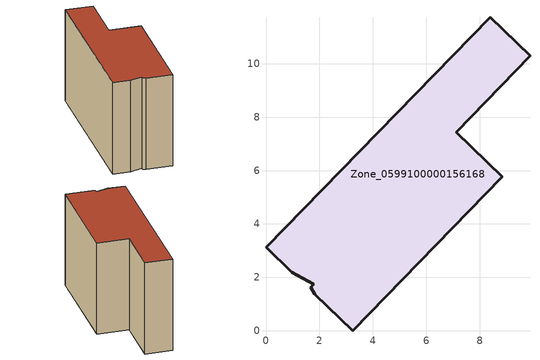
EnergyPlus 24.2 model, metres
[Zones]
Zone_0599100000156168
 floor ground (C_G): 1.82,1.37 1.68,1.62 1.79,1.74 0.97,2.2 0,3.13 8.39,11.74 9.88,10.29 7.12,7.43 8.84,5.76 3.24,0 z0
 wall outside (C_F): 3.24,0 8.84,5.76 7.12,7.43 9.88,10.29 8.39,11.74 0,3.13 0.97,2.2 1.79,1.74 1.68,1.62 1.82,1.37 3.24,0 z0:7.32
 roof outside (C_R): 1.82,1.37 3.24,0 8.84,5.76 7.12,7.43 9.88,10.29 8.39,11.74 0,3.13 0.97,2.2 1.79,1.74 1.68,1.62 z7.32
[BUILDING]
Pand.0599100000156168: North Axis=0; Terrain=City; Loads Convergence Tolerance Value=0.04; Temperature Convergence Tolerance Value=0.4; Solar Distribution=FullExterior; Maximum Number of Warmup Days=25; Minimum Number of Warmup Days=1
[Site:Location]
Rotterdam.The.Hague.AP_ZH_NLD Design_Conditions: Latitude=51.96; Longitude=4.45; Time Zone=1; Elevation=-4.5
[SITE:GROUNDTEMPERATURE:BUILDINGSURFACE]
18, 18, 18, 18, 18, 18, 18, 18, 18, 18, 18, 18
[MATERIAL] Thermal Absorptance=0.9; Solar Absorptance=0.7; Visible Absorptance=0.7
Name | Roughness | Thickness | Conductivity | Density | Specific Heat
G.TI.1946 | MediumSmooth | 0.15 | 1 | 540 | 1210
F.TI.1946 | Rough | 0.3 | 0.857143 | 1920 | 840
R.TI.1946 | MediumRough | 0.2 | 0.1 | 1500 | 1000
[CONSTRUCTION]
C_G: G.TI.1946
C_F: F.TI.1946
C_R: R.TI.1946
[ZONE]
Zone_0599100000156168: Type=1; Multiplier=1; Ceiling Height=Autocalculate; Volume=Autocalculate; Floor Area=autocalculate; Part of Total Floor Area=Yes
[ZONEINFILTRATION:DESIGNFLOWRATE]
Infil_Zone_0599100000156168: Zone or ZoneList or Space or SpaceList=Zone_0599100000156168; Schedule=AlwaysOn; Design Flow Rate Calculation Method=Flow/Area; Flow Rate per Floor Area=0.003; Constant Term Coefficient=1; Temperature Term Coefficient=0; Velocity Term Coefficient=0; Velocity Squared Term Coefficient=0
[HVACTEMPLATE:ZONE:IDEALLOADSAIRSYSTEM]
Zone_0599100000156168: Maximum Heating Supply Air Temperature=50; Minimum Cooling Supply Air Temperature=13; Maximum Heating Supply Air Humidity Ratio=0.0156; Minimum Cooling Supply Air Humidity Ratio=0.0077; Heating Limit=NoLimit; Cooling Limit=NoLimit; Dehumidification Control Type=ConstantSensibleHeatRatio; Cooling Sensible Heat Ratio=0.7; Dehumidification Setpoint=60; Humidification Control Type=None; Humidification Setpoint=30; Outdoor Air Method=None; Outdoor Air Flow Rate per Person=0.00944; Outdoor Air Flow Rate per Zone Floor Area=0; Outdoor Air Flow Rate per Zone=0; Demand Controlled Ventilation Type=None; Outdoor Air Economizer Type=NoEconomizer; Heat Recovery Type=None; Sensible Heat Recovery Effectiveness=0.7; Latent Heat Recovery Effectiveness=0.65
[ZONECONTROL:THERMOSTAT]
ThermostatControl_Zone_0599100000156168: Zone or ZoneList=Zone_0599100000156168; Control Type Schedule=DualSetpointControlType; Control 1=Thermostat_Zone_0599100000156168; Temperature Difference Between Cutout And Setpoint=0
[THERMOSTATSETPOINT:DUALSETPOINT]
Thermostat_Zone_0599100000156168: Heating Setpoint Temperature Schedule=HeatingSetpoint_Zone_0599100000156168; Cooling Setpoint Temperature Schedule=CoolingSetpoint_Zone_0599100000156168
[SCHEDULE:COMPACT]
HeatingSetpoint_Zone_0599100000156168: Through: 12/31, For: AllDays, Until: 24:00, 21
CoolingSetpoint_Zone_0599100000156168: Through: 12/31, For: AllDays, Until: 24:00, 24
DualSetpointControlType: Through: 12/31, For: AllDays, Until: 24:00, 4
AlwaysOn: Through: 12/31, For: AllDays, Until: 24:00, 1
